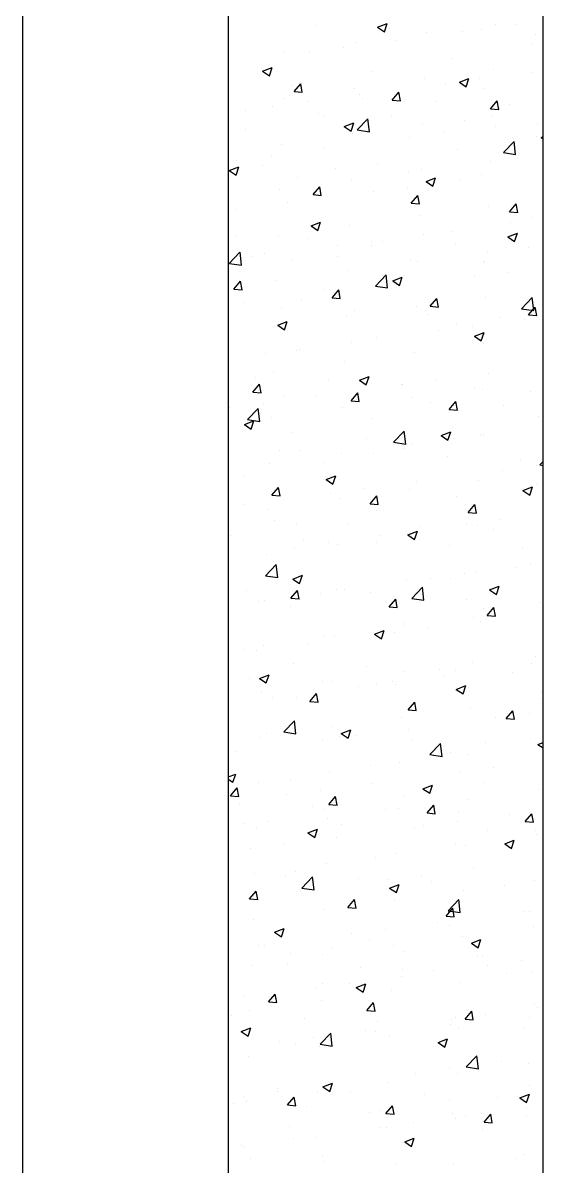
# Model space of a CAD drawing. Header units: millimetres. Extents: x 331487 to 517269, y 198509 to 399936.
# Drawn here: x 421424 to 421804, y 326280 to 327115 of the extents above; entities that cross this region are included whole.
import ezdxf

# ---------------------------------------------------------------- set-up
doc = ezdxf.new("R2010")
doc.units = ezdxf.units.MM
doc.header["$MEASUREMENT"] = 0
doc.layers.add('COLUMN', color=6, linetype='Continuous')
doc.layers.add('FOOTING', color=5, linetype='Continuous')

msp = doc.modelspace()

# ---------------------------------------------------------------- linework, layer by layer
at = {"layer": 'COLUMN'}
for p, q in [((421574.35, 327708.51), (421574.35, 324818.51)), ((421804.35, 324818.51), (421804.35, 327478.51))]:
    msp.add_line(p, q, dxfattribs=at)
at = {"layer": 'COLUMN', "color": 2, "linetype": 'Continuous'}
for p, q in [((421683.47, 327111.73), (421690.47, 327114.42)), ((421688.44, 327108.37), (421690.47, 327114.42)), ((421638.75, 327112.92), (421638.75, 327112.92)), ((421683.47, 327111.73), (421688.45, 327108.37)), ((421692.13, 327110.66), (421692.13, 327110.66)), ((421719.02, 327107.41), (421719.02, 327107.41)), ((421745.52, 327108.41), (421745.52, 327108.41)), ((421759.41, 327110.02), (421759.41, 327110.02)), ((421769.53, 327113.81), (421769.53, 327113.81)), ((421784.44, 327113.32), (421784.44, 327113.32)), ((421798.9, 327106.15), (421798.9, 327106.15)), ((421667.68, 327100.37), (421667.68, 327100.37)), ((421696.25, 327101.7), (421696.25, 327101.7)), ((421795.98, 327099.04), (421795.98, 327099.04)), ((421615.74, 327092.87), (421615.74, 327092.87)), ((421633.34, 327093.42), (421633.34, 327093.42)), ((421658.38, 327096.72), (421658.38, 327096.72)), ((421599.45, 327079.48), (421606.45, 327082.16)), ((421604.42, 327076.12), (421606.45, 327082.16)), ((421737.66, 327089.03), (421737.66, 327089.03)), ((421599.45, 327079.48), (421604.42, 327076.12)), ((421679.34, 327079.02), (421679.34, 327079.02)), ((421717.81, 327074.12), (421717.81, 327074.12)), ((421743.16, 327071.47), (421750.16, 327074.16)), ((421748.13, 327068.11), (421750.16, 327074.15)), ((421758.13, 327073.87), (421758.13, 327073.87)), ((421768.32, 327080.52), (421768.32, 327080.52)), ((421796.01, 327078.86), (421796.01, 327078.86)), ((421621.02, 327069.01), (421621.02, 327069.01)), ((421622.45, 327064.65), (421627.27, 327070.39)), ((421622.45, 327064.65), (421628.43, 327064.13)), ((421628.43, 327064.12), (421627.27, 327070.39)), ((421666.46, 327067.08), (421666.46, 327067.08)), ((421694.18, 327058.37), (421699, 327064.12)), ((421700.15, 327057.85), (421699, 327064.11)), ((421733.1, 327070.58), (421733.1, 327070.58)), ((421743.16, 327071.47), (421748.14, 327068.11)), ((421761.62, 327067.08), (421761.62, 327067.08)), ((421614.52, 327059.58), (421614.52, 327059.58)), ((421619.28, 327061.82), (421619.28, 327061.82)), ((421632.07, 327057.28), (421632.07, 327057.28)), ((421669.94, 327062.26), (421669.94, 327062.26)), ((421672.66, 327059.56), (421672.66, 327059.56)), ((421694.18, 327058.37), (421700.15, 327057.85)), ((421703.3, 327057.07), (421703.3, 327057.07)), ((421726.04, 327057.31), (421726.04, 327057.31)), ((421765.9, 327052.1), (421770.72, 327057.84)), ((421771.88, 327051.57), (421770.72, 327057.84)), ((421586.98, 327050.64), (421586.98, 327050.64)), ((421607.04, 327053.98), (421607.04, 327053.98)), ((421640.36, 327048.39), (421640.36, 327048.39)), ((421765.9, 327052.1), (421771.88, 327051.58)), ((421779.42, 327055.05), (421779.42, 327055.05)), ((421644.98, 327047.06), (421644.98, 327047.06)), ((421659.14, 327039.21), (421666.14, 327041.9)), ((421659.14, 327039.21), (421664.11, 327035.86)), ((421664.11, 327035.86), (421666.14, 327041.9)), ((421668.62, 327036.63), (421676.41, 327044.75)), ((421677.52, 327035.27), (421676.42, 327044.76)), ((421693.74, 327046.13), (421693.74, 327046.13)), ((421716.59, 327040.83), (421716.59, 327040.83)), ((421747.13, 327043.88), (421747.13, 327043.88)), ((421767.1, 327047.23), (421767.1, 327047.23)), ((421769.7, 327039.42), (421769.7, 327039.42)), ((421800.51, 327041.62), (421800.51, 327041.62)), ((421586.66, 327037.05), (421586.66, 327037.05)), ((421665.25, 327033.79), (421665.25, 327033.79)), ((421668.63, 327036.65), (421677.52, 327035.27)), ((421706.79, 327031.14), (421706.79, 327031.14)), ((421731.83, 327034.43), (421731.83, 327034.43)), ((421799.81, 327032.08), (421799.81, 327032.08)), ((421802.85, 327031.21), (421804.35, 327031.78)), ((421802.85, 327031.21), (421804.35, 327030.2)), ((421613.31, 327026.29), (421613.31, 327026.29)), ((421643.64, 327022.82), (421643.64, 327022.82)), ((421775.34, 327020.08), (421783.13, 327028.2)), ((421784.25, 327018.72), (421783.14, 327028.21)), ((421580.73, 327014.54), (421580.73, 327014.54)), ((421605.76, 327017.84), (421605.76, 327017.84)), ((421741.49, 327022.07), (421741.49, 327022.07)), ((421775.35, 327020.1), (421784.25, 327018.72)), ((421575.12, 327006.96), (421582.12, 327009.65)), ((421575.12, 327006.96), (421580.09, 327003.61)), ((421580.09, 327003.6), (421582.12, 327009.65)), ((421599.38, 327010.99), (421599.38, 327010.99)), ((421652.76, 327008.73), (421652.76, 327008.73)), ((421683.17, 327012.06), (421683.17, 327012.06)), ((421706.15, 327006.48), (421706.15, 327006.48)), ((421715.37, 327007.54), (421715.37, 327007.54)), ((421765.88, 327013.94), (421765.88, 327013.94)), ((421624.85, 327002.05), (421624.85, 327002.05)), ((421664.03, 327000.5), (421664.03, 327000.5)), ((421718.83, 326998.95), (421725.83, 327001.64)), ((421718.83, 326998.95), (421723.81, 326995.6)), ((421723.8, 326995.6), (421725.83, 327001.64)), ((421743.39, 326999.98), (421743.39, 326999.98)), ((421759.53, 327004.22), (421759.53, 327004.22)), ((421612.09, 326993), (421612.09, 326993)), ((421636.33, 326989.43), (421641.15, 326995.18)), ((421636.33, 326989.43), (421642.3, 326988.91)), ((421642.3, 326988.9), (421641.15, 326995.17)), ((421680.49, 326991.7), (421680.49, 326991.7)), ((421705.52, 326994.99), (421705.52, 326994.99)), ((421617.33, 326983.38), (421617.33, 326983.38)), ((421708.05, 326983.16), (421712.87, 326988.9)), ((421708.05, 326983.16), (421714.03, 326982.63)), ((421714.03, 326982.63), (421712.87, 326988.89)), ((421764.67, 326980.65), (421764.67, 326980.65)), ((421779.78, 326976.88), (421784.6, 326982.63)), ((421785.75, 326976.35), (421784.6, 326982.62)), ((421579.46, 326978.4), (421579.46, 326978.4)), ((421714.16, 326974.25), (421714.16, 326974.25)), ((421779.78, 326976.88), (421785.76, 326976.36)), ((421795.68, 326972.41), (421795.68, 326972.41)), ((421634.81, 326966.7), (421641.81, 326969.39)), ((421634.81, 326966.7), (421639.78, 326963.34)), ((421639.78, 326963.34), (421641.81, 326969.39)), ((421662.81, 326967.21), (421662.81, 326967.21)), ((421780.24, 326968.85), (421780.24, 326968.85)), ((421579.91, 326959.89), (421579.91, 326959.89)), ((421610.87, 326959.71), (421610.87, 326959.71)), ((421633.29, 326957.63), (421633.29, 326957.63)), ((421717.09, 326960.54), (421717.09, 326960.54)), ((421737.36, 326962.4), (421737.36, 326962.4)), ((421778.52, 326958.69), (421785.52, 326961.38)), ((421778.52, 326958.69), (421783.5, 326955.34)), ((421783.49, 326955.33), (421785.52, 326961.38)), ((421575.15, 326939.22), (421582.94, 326947.34)), ((421584.06, 326937.86), (421582.95, 326947.35)), ((421654.18, 326952.25), (421654.18, 326952.25)), ((421679.04, 326952.39), (421679.04, 326952.39)), ((421679.21, 326955.55), (421679.21, 326955.55)), ((421686.67, 326955.38), (421686.67, 326955.38)), ((421740.06, 326953.12), (421740.06, 326953.12)), ((421763.45, 326947.36), (421763.45, 326947.36)), ((421793.44, 326950.87), (421793.44, 326950.87)), ((421575.16, 326939.24), (421584.06, 326937.86)), ((421591.02, 326943.94), (421591.02, 326943.94)), ((421600.99, 326946.46), (421600.99, 326946.46)), ((421620.73, 326942.38), (421620.73, 326942.38)), ((421654.38, 326944.2), (421654.38, 326944.2)), ((421707.76, 326941.95), (421707.76, 326941.95)), ((421712.94, 326940.96), (421712.94, 326940.96)), ((421761.14, 326939.69), (421761.14, 326939.69)), ((421761.32, 326940.45), (421761.32, 326940.45)), ((421661.6, 326933.92), (421661.6, 326933.92)), ((421681.88, 326922.67), (421689.66, 326930.79)), ((421690.78, 326921.3), (421689.68, 326930.8)), ((421778.97, 326932.71), (421778.97, 326932.71)), ((421578.48, 326920.49), (421583.3, 326926.23)), ((421584.45, 326919.96), (421583.29, 326926.23)), ((421609.66, 326926.42), (421609.66, 326926.42)), ((421681.89, 326922.68), (421690.78, 326921.3)), ((421694.5, 326926.44), (421701.5, 326929.13)), ((421694.5, 326926.44), (421699.47, 326923.08)), ((421699.47, 326923.08), (421701.5, 326929.12)), ((421703.01, 326930.44), (421703.01, 326930.44)), ((421753.93, 326929.41), (421753.93, 326929.41)), ((421578.48, 326920.49), (421584.45, 326919.96)), ((421644.69, 326920.43), (421644.69, 326920.43)), ((421650.2, 326914.21), (421655.02, 326919.96)), ((421650.2, 326914.21), (421656.18, 326913.69)), ((421652.91, 326916.11), (421652.91, 326916.11)), ((421656.18, 326913.68), (421655.02, 326919.95)), ((421690.78, 326921.1), (421690.78, 326921.1)), ((421762.24, 326914.07), (421762.24, 326914.07)), ((421788.6, 326906.12), (421796.39, 326914.24)), ((421797.51, 326904.75), (421796.4, 326914.25)), ((421586.37, 326910.42), (421586.37, 326910.42)), ((421613.4, 326906.8), (421613.4, 326906.8)), ((421627.87, 326912.81), (421627.87, 326912.81)), ((421711.73, 326907.67), (421711.73, 326907.67)), ((421721.93, 326907.94), (421726.75, 326913.68)), ((421721.93, 326907.94), (421727.9, 326907.41)), ((421727.9, 326907.41), (421726.75, 326913.68)), ((421788.61, 326906.13), (421797.51, 326904.75)), ((421793.65, 326901.66), (421798.47, 326907.41)), ((421799.63, 326901.13), (421798.47, 326907.4)), ((421660.38, 326900.63), (421660.38, 326900.63)), ((421666.78, 326904.55), (421666.78, 326904.55)), ((421720.16, 326902.29), (421720.16, 326902.29)), ((421773.54, 326900.04), (421773.54, 326900.04)), ((421790.53, 326898.25), (421790.53, 326898.25)), ((421793.65, 326901.66), (421799.63, 326901.14)), ((421799.52, 326905.45), (421799.52, 326905.45)), ((421608.44, 326893.13), (421608.44, 326893.13)), ((421610.48, 326894.18), (421617.48, 326896.87)), ((421610.48, 326894.18), (421615.45, 326890.83)), ((421615.45, 326890.83), (421617.48, 326896.87)), ((421727.63, 326889.97), (421727.63, 326889.97)), ((421741.2, 326895.44), (421741.2, 326895.44)), ((421752.66, 326893.26), (421752.66, 326893.26)), ((421754.19, 326886.18), (421761.19, 326888.86)), ((421759.16, 326882.82), (421761.19, 326888.86)), ((421664.47, 326881.65), (421664.47, 326881.65)), ((421682.88, 326885.43), (421682.88, 326885.43)), ((421754.19, 326886.18), (421759.16, 326882.82)), ((421761.02, 326880.78), (421761.02, 326880.78)), ((421601.57, 326873.37), (421601.57, 326873.37)), ((421624.56, 326875.42), (421624.56, 326875.42)), ((421626.6, 326876.67), (421626.6, 326876.67)), ((421710.51, 326874.38), (421710.51, 326874.38)), ((421659.17, 326867.34), (421659.17, 326867.34)), ((421593.92, 326855.7), (421593.92, 326855.7)), ((421607.23, 326859.84), (421607.23, 326859.84)), ((421670.17, 326853.92), (421677.17, 326856.61)), ((421675.14, 326850.57), (421677.17, 326856.61)), ((421764.23, 326858.81), (421764.23, 326858.81)), ((421592.35, 326845.27), (421597.17, 326851.01)), ((421598.33, 326844.74), (421597.17, 326851.01)), ((421647.3, 326853.45), (421647.3, 326853.45)), ((421670.17, 326853.92), (421675.14, 326850.57)), ((421700.69, 326851.19), (421700.69, 326851.19)), ((421701.32, 326850.53), (421701.32, 326850.53)), ((421726.35, 326853.82), (421726.35, 326853.82)), ((421754.07, 326848.94), (421754.07, 326848.94)), ((421759.8, 326847.49), (421759.8, 326847.49)), ((421592.35, 326845.27), (421598.33, 326844.74)), ((421615.01, 326842.27), (421615.01, 326842.27)), ((421638.17, 326842.21), (421638.17, 326842.21)), ((421664.08, 326838.99), (421668.9, 326844.74)), ((421664.08, 326838.99), (421670.05, 326838.47)), ((421668.39, 326840.02), (421668.39, 326840.02)), ((421670.05, 326838.46), (421668.9, 326844.73)), ((421709.29, 326841.09), (421709.29, 326841.09)), ((421795.39, 326845.79), (421795.39, 326845.79)), ((421575.26, 326833.93), (421575.26, 326833.93)), ((421588.41, 326825.26), (421596.2, 326833.38)), ((421597.32, 326823.89), (421596.21, 326833.39)), ((421600.29, 326837.23), (421600.29, 326837.23)), ((421657.95, 326834.05), (421657.95, 326834.05)), ((421721.77, 326837.76), (421721.77, 326837.76)), ((421735.8, 326832.72), (421740.62, 326838.46)), ((421735.8, 326832.72), (421741.78, 326832.19)), ((421737.07, 326835.77), (421737.07, 326835.77)), ((421741.78, 326832.19), (421740.62, 326838.46)), ((421775.15, 326835.51), (421775.15, 326835.51)), ((421586.15, 326821.67), (421593.15, 326824.36)), ((421588.42, 326825.27), (421597.32, 326823.89)), ((421591.12, 326818.31), (421593.14, 326824.36)), ((421606.01, 326826.55), (421606.01, 326826.55)), ((421678.75, 326825.76), (421678.75, 326825.76)), ((421801.08, 326827.68), (421801.08, 326827.68)), ((421586.15, 326821.67), (421591.12, 326818.31)), ((421620.43, 326815.75), (421620.43, 326815.75)), ((421695.13, 326808.71), (421702.92, 326816.82)), ((421700.05, 326814.38), (421700.05, 326814.38)), ((421704.04, 326807.34), (421702.94, 326816.84)), ((421729.86, 326813.66), (421736.86, 326816.35)), ((421734.83, 326810.3), (421736.86, 326816.35)), ((421737.92, 326819.37), (421737.92, 326819.37)), ((421758.59, 326814.21), (421758.59, 326814.21)), ((421761.03, 326813.82), (421761.03, 326813.82)), ((421675.01, 326811.09), (421675.01, 326811.09)), ((421695.15, 326808.72), (421704.04, 326807.34)), ((421708.08, 326807.8), (421708.08, 326807.8)), ((421729.86, 326813.66), (421734.83, 326810.31)), ((421611.86, 326802.77), (421611.86, 326802.77)), ((421627.41, 326802.62), (421627.41, 326802.62)), ((421656.73, 326800.76), (421656.73, 326800.76)), ((421680.79, 326800.36), (421680.79, 326800.36)), ((421702.71, 326803.81), (421702.71, 326803.81)), ((421734.17, 326798.11), (421734.17, 326798.11)), ((421604.8, 326793.26), (421604.8, 326793.26)), ((421644.39, 326793.8), (421644.39, 326793.8)), ((421787.56, 326795.85), (421787.56, 326795.85)), ((421799.8, 326791.54), (421799.8, 326791.54)), ((421801.86, 326792.15), (421804.35, 326794.75)), ((421801.87, 326792.17), (421804.35, 326791.78)), ((421586.07, 326783.79), (421586.07, 326783.79)), ((421645.84, 326781.41), (421652.84, 326784.1)), ((421645.84, 326781.41), (421650.81, 326778.05)), ((421650.81, 326778.05), (421652.84, 326784.09)), ((421757.37, 326780.92), (421757.37, 326780.92)), ((421774.77, 326788.24), (421774.77, 326788.24)), ((421606.23, 326770.05), (421611.05, 326775.79)), ((421612.2, 326769.52), (421611.04, 326775.79)), ((421673.74, 326774.94), (421673.74, 326774.94)), ((421706.86, 326774.51), (421706.86, 326774.51)), ((421711.61, 326779.93), (421711.61, 326779.93)), ((421789.55, 326773.4), (421796.55, 326776.09)), ((421789.55, 326773.4), (421794.52, 326770.04)), ((421794.52, 326770.04), (421796.55, 326776.09)), ((421799.22, 326778.82), (421799.22, 326778.82)), ((421606.23, 326770.05), (421612.2, 326769.53)), ((421648.71, 326771.65), (421648.71, 326771.65)), ((421655.52, 326767.47), (421655.52, 326767.47)), ((421677.95, 326763.77), (421682.77, 326769.52)), ((421677.95, 326763.77), (421683.93, 326763.25)), ((421683.93, 326763.24), (421682.77, 326769.51)), ((421740.9, 326768.81), (421740.9, 326768.81)), ((421585.55, 326763.33), (421585.55, 326763.33)), ((421603.58, 326759.98), (421603.58, 326759.98)), ((421682.58, 326758.8), (421682.58, 326758.8)), ((421749.68, 326757.5), (421754.5, 326763.24)), ((421749.68, 326757.5), (421755.65, 326756.97)), ((421755.65, 326756.97), (421754.5, 326763.24)), ((421607.94, 326751.52), (421607.94, 326751.52)), ((421624.26, 326748.79), (421624.26, 326748.79)), ((421661.32, 326749.26), (421661.32, 326749.26)), ((421714.7, 326747.01), (421714.7, 326747.01)), ((421748.46, 326748.8), (421748.46, 326748.8)), ((421756.16, 326747.63), (421756.16, 326747.63)), ((421773.5, 326752.1), (421773.5, 326752.1)), ((421575.64, 326740.34), (421575.64, 326740.34)), ((421685.31, 326740.49), (421685.31, 326740.49)), ((421705.53, 326741.15), (421712.53, 326743.83)), ((421705.53, 326741.15), (421710.5, 326737.79)), ((421705.65, 326741.22), (421705.65, 326741.22)), ((421710.5, 326737.79), (421712.53, 326743.83)), ((421768.08, 326744.75), (421768.08, 326744.75)), ((421622.4, 326732.2), (421622.4, 326732.2)), ((421629.02, 326738.09), (421629.02, 326738.09)), ((421647.43, 326735.5), (421647.43, 326735.5)), ((421654.3, 326734.18), (421654.3, 326734.18)), ((421682.4, 326735.83), (421682.4, 326735.83)), ((421735.78, 326733.57), (421735.78, 326733.57)), ((421789.17, 326731.32), (421789.17, 326731.32)), ((421602.36, 326726.69), (421602.36, 326726.69)), ((421601.67, 326711.29), (421609.46, 326719.41)), ((421610.57, 326709.93), (421609.47, 326719.43)), ((421754.94, 326714.34), (421754.94, 326714.34)), ((421785.06, 326717.64), (421785.06, 326717.64)), ((421795.09, 326719.16), (421795.09, 326719.16)), ((421601.68, 326711.31), (421610.57, 326709.93)), ((421621.5, 326708.89), (421628.51, 326711.58)), ((421621.5, 326708.89), (421626.48, 326705.54)), ((421626.48, 326705.54), (421628.5, 326711.58)), ((421704.43, 326707.94), (421704.43, 326707.94)), ((421722.15, 326709.36), (421722.15, 326709.36)), ((421736.77, 326709.15), (421736.77, 326709.15)), ((421747.19, 326712.66), (421747.19, 326712.66)), ((421588.04, 326700.69), (421588.04, 326700.69)), ((421620.1, 326694.83), (421624.92, 326700.57)), ((421626.08, 326694.3), (421624.92, 326700.57)), ((421641.42, 326698.43), (421641.42, 326698.43)), ((421653.09, 326700.89), (421653.09, 326700.89)), ((421659, 326701.04), (421659, 326701.04)), ((421678.45, 326699.14), (421678.45, 326699.14)), ((421708.39, 326694.74), (421716.18, 326702.86)), ((421717.3, 326693.38), (421716.19, 326702.87)), ((421765.22, 326700.88), (421772.22, 326703.57)), ((421765.22, 326700.88), (421770.19, 326697.53)), ((421770.19, 326697.53), (421772.22, 326703.57)), ((421596.09, 326692.76), (421596.09, 326692.76)), ((421601.15, 326693.4), (421601.15, 326693.4)), ((421620.1, 326694.83), (421626.08, 326694.31)), ((421620.14, 326689.12), (421620.14, 326689.12)), ((421621.13, 326696.06), (421621.13, 326696.06)), ((421691.83, 326688.55), (421696.65, 326694.3)), ((421694.81, 326696.18), (421694.81, 326696.18)), ((421697.8, 326688.02), (421696.65, 326694.29)), ((421708.4, 326694.76), (421717.3, 326693.38)), ((421748.19, 326693.92), (421748.19, 326693.92)), ((421801.57, 326691.67), (421801.57, 326691.67)), ((421691.83, 326688.55), (421697.8, 326688.03)), ((421753.72, 326681.05), (421753.72, 326681.05)), ((421760.73, 326687.19), (421760.73, 326687.19)), ((421763.55, 326682.28), (421768.37, 326688.02)), ((421763.55, 326682.28), (421769.53, 326681.76)), ((421769.53, 326681.75), (421768.37, 326688.02)), ((421702.42, 326677.18), (421702.42, 326677.18)), ((421703.21, 326674.65), (421703.21, 326674.65)), ((421720.88, 326673.21), (421720.88, 326673.21)), ((421758.75, 326678.2), (421758.75, 326678.2)), ((421644.1, 326667.17), (421644.1, 326667.17)), ((421651.87, 326667.6), (421651.87, 326667.6)), ((421681.2, 326668.63), (421688.2, 326671.32)), ((421681.2, 326668.63), (421686.17, 326665.28)), ((421686.17, 326665.27), (421688.19, 326671.32)), ((421695.85, 326669.92), (421695.85, 326669.92)), ((421585.78, 326657.16), (421585.78, 326657.16)), ((421594.82, 326656.62), (421594.82, 326656.62)), ((421599.93, 326660.11), (421599.93, 326660.11)), ((421632.69, 326661.6), (421632.69, 326661.6)), ((421621.95, 326647.33), (421621.95, 326647.33)), ((421752.51, 326647.76), (421752.51, 326647.76)), ((421795.6, 326647.07), (421795.6, 326647.07)), ((421798.93, 326652.19), (421798.93, 326652.19)), ((421597.17, 326636.38), (421604.17, 326639.07)), ((421602.14, 326633.02), (421604.17, 326639.06)), ((421675.33, 326645.08), (421675.33, 326645.08)), ((421702, 326641.36), (421702, 326641.36)), ((421728.71, 326642.82), (421728.71, 326642.82)), ((421732.45, 326638.76), (421732.45, 326638.76)), ((421740.61, 326642.18), (421740.61, 326642.18)), ((421782.1, 326640.57), (421782.1, 326640.57)), ((421589.65, 326636.16), (421589.65, 326636.16)), ((421597.17, 326636.38), (421602.15, 326633.02)), ((421643.03, 326633.9), (421643.03, 326633.9)), ((421650.65, 326634.32), (421650.65, 326634.32)), ((421669.54, 326630.48), (421669.54, 326630.48)), ((421682.29, 326632.17), (421682.29, 326632.17)), ((421694.57, 326633.77), (421694.57, 326633.77)), ((421696.42, 326631.64), (421696.42, 326631.64)), ((421740.89, 326628.37), (421747.89, 326631.06)), ((421745.86, 326625.01), (421747.89, 326631.06)), ((421598.72, 326626.82), (421598.72, 326626.82)), ((421606.39, 326622.16), (421606.39, 326622.16)), ((421623.97, 326622.16), (421623.97, 326622.16)), ((421633.98, 326619.61), (421638.8, 326625.35)), ((421639.95, 326619.08), (421638.79, 326625.35)), ((421740.89, 326628.37), (421745.86, 326625.01)), ((421749.8, 326629.39), (421749.8, 326629.39)), ((421803.18, 326627.13), (421803.18, 326627.13)), ((421803.23, 326621.97), (421803.23, 326621.97)), ((421633.98, 326619.61), (421639.95, 326619.09)), ((421705.7, 326613.33), (421710.52, 326619.08)), ((421711.68, 326612.81), (421710.52, 326619.07)), ((421751.29, 326614.47), (421751.29, 326614.47)), ((421614.93, 326597.33), (421622.71, 326605.45)), ((421623.83, 326595.96), (421622.73, 326605.46)), ((421700.78, 326608.07), (421700.78, 326608.07)), ((421705.7, 326613.33), (421711.68, 326612.81)), ((421769.3, 326607.63), (421769.3, 326607.63)), ((421777.43, 326607.06), (421782.25, 326612.8)), ((421777.43, 326607.06), (421783.4, 326606.54)), ((421783.4, 326606.53), (421782.25, 326612.8)), ((421794.33, 326610.93), (421794.33, 326610.93)), ((421614.94, 326597.34), (421623.83, 326595.96)), ((421649.44, 326601.03), (421649.44, 326601.03)), ((421656.86, 326596.12), (421663.87, 326598.8)), ((421661.84, 326592.76), (421663.86, 326598.8)), ((421706.14, 326599.32), (421706.14, 326599.32)), ((421597.5, 326593.53), (421597.5, 326593.53)), ((421602.05, 326596.5), (421602.05, 326596.5)), ((421643.23, 326591.04), (421643.23, 326591.04)), ((421655.44, 326594.25), (421655.44, 326594.25)), ((421656.86, 326596.12), (421661.84, 326592.76)), ((421668.27, 326594.33), (421668.27, 326594.33)), ((421708.82, 326591.99), (421708.82, 326591.99)), ((421721.65, 326580.78), (421729.44, 326588.9)), ((421730.56, 326579.41), (421729.45, 326588.91)), ((421762.2, 326589.73), (421762.2, 326589.73)), ((421794.8, 326592.53), (421794.8, 326592.53)), ((421800.58, 326588.11), (421804.35, 326589.55)), ((421802.01, 326588.68), (421802.01, 326588.68)), ((421580.08, 326582.72), (421580.08, 326582.72)), ((421721.66, 326580.79), (421730.56, 326579.41)), ((421736.48, 326582.52), (421736.48, 326582.52)), ((421750.08, 326581.18), (421750.08, 326581.18)), ((421800.58, 326588.11), (421804.35, 326585.56)), ((421678.16, 326572.51), (421678.16, 326572.51)), ((421699.57, 326574.78), (421699.57, 326574.78)), ((421574.35, 326564.44), (421579.84, 326566.55)), ((421577.81, 326560.51), (421579.84, 326566.55)), ((421648.22, 326567.74), (421648.22, 326567.74)), ((421742.99, 326568.19), (421742.99, 326568.19)), ((421768.02, 326571.49), (421768.02, 326571.49)), ((421574.35, 326562.85), (421577.82, 326560.51)), ((421576.12, 326550.67), (421580.95, 326556.41)), ((421582.1, 326550.14), (421580.94, 326556.41)), ((421596.28, 326560.24), (421596.28, 326560.24)), ((421619.84, 326562.5), (421619.84, 326562.5)), ((421679.83, 326559.88), (421679.83, 326559.88)), ((421716.55, 326555.85), (421723.56, 326558.54)), ((421716.55, 326555.85), (421721.53, 326552.5)), ((421721.53, 326552.5), (421723.55, 326558.54)), ((421760.44, 326560.56), (421760.44, 326560.56)), ((421800.8, 326555.39), (421800.8, 326555.39)), ((421576.12, 326550.67), (421582.1, 326550.14)), ((421616.93, 326551.59), (421616.93, 326551.59)), ((421641.96, 326554.89), (421641.96, 326554.89)), ((421647.85, 326544.39), (421652.67, 326550.14)), ((421653.83, 326543.86), (421652.67, 326550.13)), ((421702.12, 326550.55), (421702.12, 326550.55)), ((421748.86, 326547.89), (421748.86, 326547.89)), ((421582.58, 326545.4), (421582.58, 326545.4)), ((421635.96, 326543.15), (421635.96, 326543.15)), ((421643.8, 326540.54), (421643.8, 326540.54)), ((421647.85, 326544.39), (421653.83, 326543.87)), ((421689.35, 326540.89), (421689.35, 326540.89)), ((421698.35, 326541.49), (421698.35, 326541.49)), ((421719.58, 326538.12), (421724.4, 326543.86)), ((421725.55, 326537.59), (421724.4, 326543.85)), ((421742.73, 326538.64), (421742.73, 326538.64)), ((421585.48, 326530.53), (421585.48, 326530.53)), ((421603.67, 326531.97), (421603.67, 326531.97)), ((421647.01, 326534.45), (421647.01, 326534.45)), ((421719.58, 326538.12), (421725.55, 326537.59)), ((421741.72, 326532.05), (421741.72, 326532.05)), ((421779.59, 326537.03), (421779.59, 326537.03)), ((421791.3, 326531.84), (421796.12, 326537.59)), ((421791.3, 326531.84), (421797.28, 326531.32)), ((421796.11, 326536.38), (421796.11, 326536.38)), ((421797.28, 326531.31), (421796.12, 326537.58)), ((421595.07, 326526.95), (421595.07, 326526.95)), ((421632.53, 326523.6), (421639.53, 326526.29)), ((421632.53, 326523.6), (421637.51, 326520.25)), ((421637.5, 326520.24), (421639.53, 326526.29)), ((421657.05, 326529.71), (421657.05, 326529.71)), ((421710.43, 326527.46), (421710.43, 326527.46)), ((421716.68, 326528.75), (421716.68, 326528.75)), ((421763.81, 326525.2), (421763.81, 326525.2)), ((421798.63, 326525.56), (421798.63, 326525.56)), ((421799.58, 326522.1), (421799.58, 326522.1)), ((421615.65, 326515.45), (421615.65, 326515.45)), ((421653.53, 326520.44), (421653.53, 326520.44)), ((421740.31, 326515.55), (421740.31, 326515.55)), ((421747.64, 326514.6), (421747.64, 326514.6)), ((421776.25, 326515.59), (421783.25, 326518.28)), ((421776.25, 326515.59), (421781.22, 326512.24)), ((421781.22, 326512.24), (421783.24, 326518.28)), ((421590.62, 326512.15), (421590.62, 326512.15)), ((421681.99, 326505.54), (421681.99, 326505.54)), ((421697.13, 326508.2), (421697.13, 326508.2)), ((421645.79, 326501.16), (421645.79, 326501.16)), ((421753.28, 326497.59), (421753.28, 326497.59)), ((421593.85, 326493.66), (421593.85, 326493.66)), ((421616.07, 326492.32), (421616.07, 326492.32)), ((421623.67, 326495.53), (421623.67, 326495.53)), ((421628.18, 326483.37), (421635.97, 326491.48)), ((421637.09, 326482), (421635.99, 326491.5)), ((421669.45, 326490.06), (421669.45, 326490.06)), ((421690.38, 326489.31), (421690.38, 326489.31)), ((421715.41, 326492.6), (421715.41, 326492.6)), ((421798.37, 326488.81), (421798.37, 326488.81)), ((421590, 326475.45), (421594.82, 326481.19)), ((421595.98, 326474.92), (421594.82, 326481.19)), ((421627.22, 326480.99), (421627.22, 326480.99)), ((421628.2, 326483.38), (421637.09, 326482)), ((421692.22, 326483.34), (421699.22, 326486.03)), ((421692.22, 326483.34), (421697.2, 326479.98)), ((421697.19, 326479.98), (421699.22, 326486.03)), ((421722.83, 326487.8), (421722.83, 326487.8)), ((421746.43, 326481.31), (421746.43, 326481.31)), ((421776.21, 326485.55), (421776.21, 326485.55)), ((421589.35, 326476.01), (421589.35, 326476.01)), ((421590, 326475.45), (421595.98, 326474.92)), ((421661.73, 326469.17), (421666.55, 326474.92)), ((421667.7, 326468.64), (421666.55, 326474.91)), ((421695.92, 326474.91), (421695.92, 326474.91)), ((421734.91, 326466.81), (421742.7, 326474.93)), ((421743.81, 326465.45), (421742.71, 326474.95)), ((421644.57, 326467.87), (421644.57, 326467.87)), ((421661.73, 326469.17), (421667.7, 326468.65)), ((421733.45, 326462.9), (421738.27, 326468.64)), ((421734.92, 326466.83), (421743.81, 326465.45)), ((421739.43, 326462.37), (421738.27, 326468.64)), ((421790.13, 326466.46), (421790.13, 326466.46)), ((421794.5, 326465.9), (421794.5, 326465.9)), ((421592.64, 326460.37), (421592.64, 326460.37)), ((421726.98, 326458.15), (421726.98, 326458.15)), ((421733.45, 326462.9), (421739.43, 326462.37)), ((421736.18, 326455.89), (421736.18, 326455.89)), ((421797.15, 326455.52), (421797.15, 326455.52)), ((421608.2, 326451.09), (421615.2, 326453.77)), ((421608.2, 326451.09), (421613.18, 326447.73)), ((421613.17, 326447.73), (421615.2, 326453.77)), ((421664.07, 326449.87), (421664.07, 326449.87)), ((421689.1, 326453.16), (421689.1, 326453.16)), ((421745.21, 326448.02), (421745.21, 326448.02)), ((421596.59, 326441.22), (421596.59, 326441.22)), ((421600.91, 326441.55), (421600.91, 326441.55)), ((421649.98, 326438.96), (421649.98, 326438.96)), ((421677.86, 326445.88), (421677.86, 326445.88)), ((421694.7, 326441.62), (421694.7, 326441.62)), ((421751.91, 326443.08), (421758.92, 326445.76)), ((421751.91, 326443.08), (421756.89, 326439.72)), ((421756.89, 326439.72), (421758.91, 326445.76)), ((421619.55, 326435.87), (421619.55, 326435.87)), ((421643.36, 326434.58), (421643.36, 326434.58)), ((421703.36, 326436.7), (421703.36, 326436.7)), ((421756.74, 326434.45), (421756.74, 326434.45)), ((421760.14, 326433.93), (421760.14, 326433.93)), ((421788.86, 326430.32), (421788.86, 326430.32)), ((421591.42, 326427.08), (421591.42, 326427.08)), ((421617.68, 326427.78), (421617.68, 326427.78)), ((421671.06, 326425.53), (421671.06, 326425.53)), ((421701.83, 326423.92), (421701.83, 326423.92)), ((421724.44, 326423.27), (421724.44, 326423.27)), ((421763.82, 326427.02), (421763.82, 326427.02)), ((421795.93, 326422.23), (421795.93, 326422.23)), ((421643.51, 326413.91), (421643.51, 326413.91)), ((421662.8, 326413.72), (421662.8, 326413.72)), ((421667.89, 326410.82), (421674.89, 326413.51)), ((421672.86, 326407.47), (421674.89, 326413.51)), ((421700.67, 326418.71), (421700.67, 326418.71)), ((421744, 326414.73), (421744, 326414.73)), ((421777.83, 326421.02), (421777.83, 326421.02)), ((421603.87, 326400.23), (421608.7, 326405.97)), ((421609.85, 326399.7), (421608.69, 326405.97)), ((421637.76, 326410.43), (421637.76, 326410.43)), ((421667.89, 326410.82), (421672.87, 326407.47)), ((421693.49, 326408.33), (421693.49, 326408.33)), ((421574.61, 326402.11), (421574.61, 326402.11)), ((421585.19, 326403.9), (421585.19, 326403.9)), ((421603.88, 326400.23), (421609.85, 326399.7)), ((421642.14, 326401.29), (421642.14, 326401.29)), ((421675.6, 326393.95), (421680.42, 326399.7)), ((421681.58, 326393.42), (421680.42, 326399.69)), ((421798.34, 326398.94), (421798.34, 326398.94)), ((421576.7, 326390.39), (421576.7, 326390.39)), ((421590.2, 326393.79), (421590.2, 326393.79)), ((421675.6, 326393.95), (421681.58, 326393.43)), ((421740.02, 326388.92), (421740.02, 326388.92)), ((421747.33, 326387.68), (421752.15, 326393.42)), ((421753.3, 326387.15), (421752.15, 326393.42)), ((421762.55, 326390.88), (421762.55, 326390.88)), ((421794.72, 326388.94), (421794.72, 326388.94)), ((421800.42, 326395.86), (421800.42, 326395.86)), ((421583.87, 326378.57), (421590.87, 326381.26)), ((421588.84, 326375.21), (421590.87, 326381.26)), ((421630.08, 326388.13), (421630.08, 326388.13)), ((421683.46, 326385.87), (421683.46, 326385.87)), ((421736.85, 326383.62), (421736.85, 326383.62)), ((421737.52, 326387.58), (421737.52, 326387.58)), ((421742.78, 326381.44), (421742.78, 326381.44)), ((421747.33, 326387.68), (421753.3, 326387.15)), ((421790.23, 326381.36), (421790.23, 326381.36)), ((421583.87, 326378.57), (421588.84, 326375.22)), ((421636.49, 326374.28), (421636.49, 326374.28)), ((421641.44, 326369.4), (421649.23, 326377.52)), ((421650.35, 326368.04), (421649.24, 326377.53)), ((421674.36, 326379.27), (421674.36, 326379.27)), ((421681.7, 326378.91), (421681.7, 326378.91)), ((421692.27, 326375.04), (421692.27, 326375.04)), ((421727.58, 326370.56), (421734.58, 326373.25)), ((421732.55, 326367.21), (421734.58, 326373.25)), ((421611.45, 326370.99), (421611.45, 326370.99)), ((421623.38, 326368.9), (421623.38, 326368.9)), ((421640.93, 326368), (421640.93, 326368)), ((421641.45, 326369.42), (421650.35, 326368.04)), ((421727.58, 326370.56), (421732.56, 326367.21)), ((421588.99, 326360.5), (421588.99, 326360.5)), ((421748.17, 326352.85), (421755.95, 326360.97)), ((421757.07, 326351.48), (421755.97, 326360.98)), ((421774.12, 326356.42), (421774.12, 326356.42)), ((421793.5, 326355.65), (421793.5, 326355.65)), ((421711.21, 326348.14), (421711.21, 326348.14)), ((421736.24, 326351.44), (421736.24, 326351.44)), ((421741.56, 326348.15), (421741.56, 326348.15)), ((421748.18, 326352.86), (421757.07, 326351.48)), ((421643.56, 326338.31), (421650.56, 326341)), ((421643.56, 326338.31), (421648.53, 326334.95)), ((421648.05, 326339.83), (421648.05, 326339.83)), ((421648.53, 326334.95), (421650.56, 326341)), ((421691.05, 326341.75), (421691.05, 326341.75)), ((421794.21, 326339.27), (421794.21, 326339.27)), ((421585.15, 326331.54), (421585.15, 326331.54)), ((421610.18, 326334.84), (421610.18, 326334.84)), ((421610.61, 326337.03), (421610.61, 326337.03)), ((421617.75, 326325.01), (421622.57, 326330.75)), ((421623.73, 326324.48), (421622.57, 326330.75)), ((421639.71, 326334.71), (421639.71, 326334.71)), ((421663.99, 326334.77), (421663.99, 326334.77)), ((421717.37, 326332.52), (421717.37, 326332.52)), ((421770.75, 326330.26), (421770.75, 326330.26)), ((421787.27, 326330.3), (421794.27, 326332.99)), ((421787.27, 326330.3), (421792.25, 326326.94)), ((421792.24, 326326.94), (421794.27, 326332.99)), ((421578.31, 326325.85), (421578.31, 326325.85)), ((421587.77, 326327.21), (421587.77, 326327.21)), ((421617.75, 326325.01), (421623.73, 326324.48)), ((421631.69, 326323.6), (421631.69, 326323.6)), ((421689.48, 326318.73), (421694.3, 326324.48)), ((421695.45, 326318.2), (421694.3, 326324.47)), ((421735.89, 326329.26), (421735.89, 326329.26)), ((421792.29, 326322.36), (421792.29, 326322.36)), ((421677.57, 326319.25), (421677.57, 326319.25)), ((421685.07, 326321.34), (421685.07, 326321.34)), ((421689.48, 326318.73), (421695.45, 326318.21)), ((421738.46, 326319.09), (421738.46, 326319.09)), ((421740.35, 326314.86), (421740.35, 326314.86)), ((421747.81, 326316.98), (421747.81, 326316.98)), ((421761.2, 326312.46), (421766.02, 326318.2)), ((421767.18, 326311.93), (421766.02, 326318.2)), ((421791.84, 326316.83), (421791.84, 326316.83)), ((421619.25, 326309.24), (421619.25, 326309.24)), ((421684.9, 326308.7), (421684.9, 326308.7)), ((421689.84, 326308.46), (421689.84, 326308.46)), ((421709.94, 326312), (421709.94, 326312)), ((421759.85, 326307.3), (421759.85, 326307.3)), ((421761.2, 326312.46), (421767.18, 326311.93)), ((421621.75, 326300.38), (421621.75, 326300.38)), ((421638.49, 326301.42), (421638.49, 326301.42)), ((421701.53, 326297.29), (421701.53, 326297.29)), ((421703.25, 326298.05), (421710.25, 326300.73)), ((421703.25, 326298.05), (421708.23, 326294.69)), ((421708.22, 326294.69), (421710.25, 326300.73)), ((421583.87, 326295.4), (421583.87, 326295.4)), ((421586.56, 326293.92), (421586.56, 326293.92)), ((421791.07, 326289.07), (421791.07, 326289.07)), ((421590.71, 326286.2), (421590.71, 326286.2)), ((421643.21, 326287.28), (421643.21, 326287.28)), ((421644.09, 326283.94), (421644.09, 326283.94)), ((421697.48, 326281.69), (421697.48, 326281.69)), ((421739.13, 326281.58), (421739.13, 326281.58)), ((421784.66, 326285.85), (421784.66, 326285.85))]:
    msp.add_line(p, q, dxfattribs=at)
at = {"layer": 'FOOTING'}
msp.add_line((421424.35, 324668.51), (421424.35, 327858.51), dxfattribs=at)

doc.saveas('drawing.dxf')
